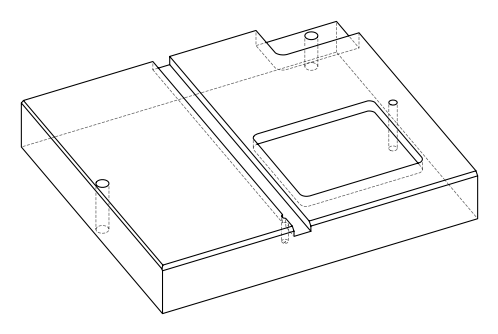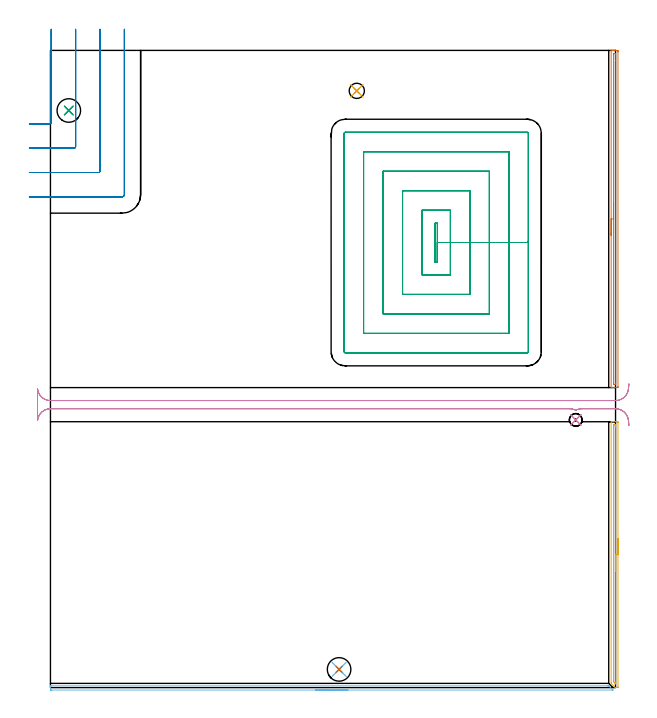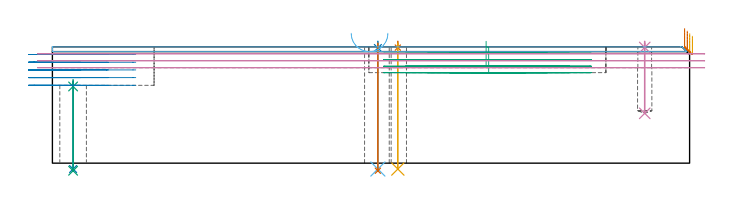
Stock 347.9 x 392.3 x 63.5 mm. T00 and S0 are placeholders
(PLAN: 16 operations, 8 tool changes, 34 min)
(1 SPOT_DRILL | STEP1HOLE | NXT0321_9005460120000 | 0.03 min | 1 mm3)
(2 SPOT_DRILL_1 | STEP1HOLE_1 | NXT0321_9005460120000 | 0.03 min | 3 mm3)
(3 SPOT_DRILL_2 | STEP1HOLE_2 | NXT0321_9005460120000 | 0.03 min | 2283 mm3)
(4 SPOT_DRILL_3 | STEP1POCKET | NXT0321_9005460120000 | 0.03 min | 0 mm3)
(5 DRILL_THROUGH_HOLE_INTO_CENTER | STEP1HOLE | NXT0301_065 | 0.28 min | 4384 mm3)
(6 DRILL_THROUGH_HOLE_INTO_CENTER_1 | STEP1HOLE_1 | NXT0301_065 | 0.28 min | 4383 mm3)
(7 DRILL_TO_ENLARGE_THROUGH_HOLE | STEP1HOLE_1 | NXT0301_106 | 0.28 min | 6077 mm3)
(8 DRILL_THROUGH_HOLE_INTO_CENTER_2 | STEP1HOLE_2 | NXT0301_065 | 0.2 min | 2966 mm3)
(9 DRILL_TO_ENLARGE_THROUGH_HOLE_1 | STEP1HOLE_2 | NXT0301_106 | 0.2 min | 5215 mm3)
(10 DRILL_BLIND_HOLE_INTO_CENTER | STEP1POCKET | NXT0301_049 | 0.15 min | 1676 mm3)
(11 AREA_MILL | FG_CHAMFER_SURFACE | UGT0205_001 | 2.77 min | 1469 mm3)
(12 AREA_MILL_1 | FG_CHAMFER_SURFACE_1 | UGT0205_001 | 2.92 min | 1165 mm3)
(13 AREA_MILL_2 | FG_CHAMFER_SURFACE_2 | UGT0205_001 | 3.49 min | 1853 mm3)
(14 MILL_CORNER_NOTCH_RECTANGULAR | CORNER_NOTCH_RECTANGULAR | UGT0201_104 | Follow Part, ap 5, ae 75% | 5.15 min | 112739 mm3)
(15 MILL_RECTANGULAR_POCKET | POCKET_RECTANGULAR_STRAIGHT | UGT0201_010 | Follow Part, ap 4, ae 75% | 13.53 min | 276090 mm3)
(16 MILL_RECTANGULAR_SLOT | SLOT_RECTANGULAR | UGT0201_010 | Follow Part, ap 4, ae 75% | 4.66 min | 82855 mm3)
(TOOL NXT0321_9005460120000 | NC Spot Drill, 142deg, 12mm, Carbide, Uncoated | D12 PA142 FL30 Z2)
(TOOL NXT0301_065 | Carbide Drill 9.4mm [860.1-0940-075A1-MM 2214] | D9.4 PA140 FL98 Z2)
(TOOL NXT0301_106 | Carbide Drill 14.5mm [860.1-1450-073A1-MM 2214] | D14.5 PA140 FL83 Z2)
(TOOL NXT0301_049 | Carbide Drill 7.8mm [860.1-0780-039A1-MM 2214] | D7.8 PA140 FL53 Z2)
(TOOL UGT0205_001 | Chamfer Mill 20 x 3 x 45 deg. | D20 FL50 Z2)
(TOOL UGT0201_104 | End Mill 20 mm | D20 FL22 Z2)
(TOOL UGT0201_010 | End Mill 16 mm | D16 FL22 Z2)
(OP 1 SPOT_DRILL)
G17 G21 G94 G90
T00 M6
G54
G17 G0 G90 X188.6 Y367.4 S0 M3
G43 Z73.5 H0
G94 G81 G98 Z63.095 F250. R66.5
G80
M5
M2
(OP 2 SPOT_DRILL_1)
G17 G21 G94 G90
T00 M6
G54
G17 G0 G90 X177.7 Y11.2 S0 M3
G43 Z73.5 H0
G94 G81 G98 Z62.876 F250. R66.5
G80
M5
M2
(OP 3 SPOT_DRILL_2)
G17 G21 G94 G90
T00 M6
G54
G17 G0 G90 X11.3 Y355.3 S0 M3
G43 Z73.5 H0
G94 G81 G98 Z41.867 F250. R45.5
G80
M5
M2
(OP 4 SPOT_DRILL_3)
G17 G21 G94 G90
T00 M6
G54
G17 G0 G90 X323.4 Y164.8 S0 M3
G43 Z73.5 H0
G94 G81 G98 Z63.16 F250. R66.5
G80
M5
M2
(OP 5 DRILL_THROUGH_HOLE_INTO_CENTER)
G17 G21 G94 G90
T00 M6
G54
G17 G0 G90 X188.6 Y367.4 S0 M3
G43 Z73.5 H1
G94 G73 G98 Z-3.211 F250. Q8.339 R65.5
G80
M5
M2
(OP 6 DRILL_THROUGH_HOLE_INTO_CENTER_1)
G17 G21 G94 G90
T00 M6
G54
G17 G0 G90 X177.7 Y11.2 S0 M3
G43 Z73.5 H1
G94 G73 G98 Z-3.211 F250. Q8.339 R65.5
G80
M5
M2
(OP 7 DRILL_TO_ENLARGE_THROUGH_HOLE)
G17 G21 G94 G90
T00 M6
G54
G17 G0 G90 X177.7 Y11.2 S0 M3
G43 Z73.5 H1
G94 G73 G98 Z-4.139 F250. Q13.528 R65.5
G80
M5
M2
(OP 8 DRILL_THROUGH_HOLE_INTO_CENTER_2)
G17 G21 G94 G90
T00 M6
G54
G17 G0 G90 X11.3 Y355.3 S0 M3
G43 Z73.5 H1
G94 G73 G98 Z-3.211 F250. Q9.142 R44.5
G80
M5
M2
(OP 9 DRILL_TO_ENLARGE_THROUGH_HOLE_1)
G17 G21 G94 G90
T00 M6
G54
G17 G0 G90 X11.3 Y355.3 S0 M3
G43 Z73.5 H1
G94 G73 G98 Z-4.139 F250. Q11.66 R44.5
G80
M5
M2
(OP 10 DRILL_BLIND_HOLE_INTO_CENTER)
G17 G21 G94 G90
T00 M6
G54
G17 G0 G90 X323.4 Y164.8 S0 M3
G43 Z73.5 H1
G94 G81 G98 Z27.2 F250. R65.5
G80
M5
M2
(OP 11 AREA_MILL)
G17 G21 G94 G90
T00 M6
G54
G17 G0 G90 X349.4 Y91.85 S1061 M3
G43 Z73.5 H0
Z69.3
G94 G1 Y91.812 Z68.428 F250.
Y91.698 Z67.564
Y91.509 Z66.712
Y91.247 Z65.88
Y90.913 Z65.074
Y90.51 Z64.3
Y90.042 Z63.564
Y89.51 Z62.872
Y88.921 Z62.229
Y88.278 Z61.64
Y87.586 Z61.109
Y86.85 Z60.64
Y86.076 Z60.237
Y85.27 Z59.903
Y84.438 Z59.641
Y83.587 Z59.452
Y82.722 Z59.338
Y81.85 Z59.3
Y0.43
X349.397 Y0.163 Z59.303
X349.391 Y0.003 Z59.305
X349.368 Y0. Z59.328
X349.049 Z59.646
X348.056 Z60.643
X347.795 Y0.01 Z60.902
X347.737 Y0.064 Z60.961
X347.636 Y0.163 Z61.062
X347.3 Y0.499 Z61.398
X345.36 Y2.44 Z63.339
X345.202 Y2.605 Z63.488
X345.2 Y3.287 Z63.5
Y163.537
X345.202 Y163.69 Z63.488
X345.327 Y163.698 Z63.365
X345.457 Y163.7 Z63.242
X345.786 Z62.913
X346.426 Z62.269
X347.62 Z61.077
X348.174 Z60.52
X348.771 Z59.924
X349.049 Y163.697 Z59.646
X349.392 Y163.69 Z59.303
X349.397 Y163.446 Z59.3
X349.4 Y163.09
Y81.85
X347.986 Z60.714
Y3.288
X347.984 Y2.59 Z60.716
X347.981 Y2.395 Z60.719
X347.979 Y2.295 Z60.721
X347.949 Y2.312 Z60.751
X347.859 Y2.395 Z60.841
X347.3 Y2.951 Z61.4
X346.966 Y3.288 Z61.734
X346.621 Y3.643 Z62.079
X346.616 Y3.986 Z62.084
X346.615 Y4.181 Z62.085
X346.614 Y4.881 Z62.086
X346.615 Y161.112 Z62.085
X346.616 Y161.305 Z62.084
X346.62 Y161.654 Z62.08
X346.621 Y161.689 Z62.079
X346.681 Y161.693 Z62.019
X346.784 Y161.697 Z61.916
X346.913 Y161.7 Z61.787
X347.3 Z61.4
X347.788 Y161.699 Z60.912
X347.935 Y161.693 Z60.765
X347.962 Y161.69 Z60.738
X347.979 Y161.682 Z60.721
X347.981 Y161.651 Z60.719
X347.984 Y161.499 Z60.716
X347.985 Y161.305 Z60.715
X347.986 Y160.605 Z60.714
Y81.85
Y80.978 Z60.752
Y80.114 Z60.866
Y79.262 Z61.055
Y78.43 Z61.317
Y77.624 Z61.651
Y76.85 Z62.054
Y76.114 Z62.523
Y75.422 Z63.054
Y74.779 Z63.643
Y74.19 Z64.286
Y73.659 Z64.979
Y73.19 Z65.714
Y72.787 Z66.488
Y72.453 Z67.294
Y72.191 Z68.126
Y72.002 Z68.978
Y71.888 Z69.843
Y71.85 Z70.714
G0 Z73.5
M5
M2
(OP 12 AREA_MILL_1)
G17 G21 G94 G90
T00 M6
G54
G17 G0 G90 X183.15 Y-1.5 S1061 M3
G43 Z73.5 H0
Z70.9
G94 G1 X183.112 Z70.028 F250.
X182.998 Z69.163
X182.809 Z68.312
X182.547 Z67.48
X182.213 Z66.674
X181.81 Z65.9
X181.342 Z65.164
X180.81 Z64.472
X180.221 Z63.829
X179.578 Z63.239
X178.886 Z62.708
X178.15 Z62.24
X177.376 Z61.837
X176.57 Z61.503
X175.738 Z61.241
X174.887 Z61.052
X174.022 Z60.938
X173.15 Z60.9
X0.626
X0.392 Y-1.498 Z60.902
X0.003 Y-1.491 Z60.905
X0.001 Y-1.43 Z60.967
X0. Y-0.2 Z62.195
Y0.764 Z63.164
X0.01 Y1.098 Z63.489
X0.179 Y1.1 Z63.5
X342.992
X343.706 Y1.097 Z63.489
X343.886 Y0.914 Z63.313
X343.953 Y0.847 Z63.247
X346.197 Y-1.396 Z61.003
X346.27 Y-1.473 Z60.925
X346.283 Y-1.495 Z60.904
X346.27 Y-1.5 Z60.9
X173.15
X172.278 Z60.938
X171.414 Z61.052
X170.562 Z61.241
X169.73 Z61.503
X168.924 Z61.837
X168.15 Z62.24
X167.414 Z62.708
X166.722 Z63.239
X166.079 Z63.829
X165.49 Z64.472
X164.959 Z65.164
X164.49 Z65.9
X164.087 Z66.674
X163.753 Z67.48
X163.491 Z68.312
X163.302 Z69.163
X163.188 Z70.028
X163.15 Z70.9
G0 Z73.5
M5
M2
(OP 13 AREA_MILL_2)
G17 G21 G94 G90
T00 M6
G54
G17 G0 G90 X345.2 Y278.5 S1061 M3
G43 Z73.5 H0
G94 G1 Y278.538 Z72.628 F250.
Y278.652 Z71.763
Y278.841 Z70.912
Y279.103 Z70.08
Y279.437 Z69.274
Y279.84 Z68.5
Y280.308 Z67.764
Y280.84 Z67.072
Y281.429 Z66.429
Y282.072 Z65.839
Y282.764 Z65.308
Y283.5 Z64.84
Y284.274 Z64.437
Y285.08 Z64.103
Y285.912 Z63.841
Y286.763 Z63.652
Y287.628 Z63.538
Y288.5 Z63.5
Y392.129
X345.202 Y392.29 Z63.488
X345.333 Y392.298 Z63.359
X345.47 Y392.3 Z63.23
X345.755 Z62.945
X346.426 Z62.269
X347.635 Z61.061
X348.174 Z60.52
X348.779 Z59.916
X349.049 Y392.297 Z59.647
X349.392 Y392.29 Z59.303
X349.397 Y392.038 Z59.3
X349.4 Y391.682
Y391.323
Y185.318
X349.397 Y184.962
X349.392 Y184.71 Z59.303
X349.049 Y184.7 Z59.647
X348.779 Z59.916
X348.174 Z60.52
X347.635 Z61.061
X347.3 Z61.396
X346.761 Z61.935
X346.426 Z62.269
X345.469 Z63.23
X345.333 Y184.702 Z63.359
X345.202 Y184.71 Z63.488
X345.2 Y184.871 Z63.5
Y288.5
X346.614 Z62.086
Y389.702
X346.615 Y389.895 Z62.085
X346.619 Y390.245 Z62.081
X346.621 Y390.281 Z62.079
X346.667 Y390.29 Z62.033
X346.772 Y390.296 Z61.928
X346.904 Y390.299 Z61.796
X347.3 Y390.3 Z61.4
X347.779 Y390.299 Z60.921
X347.934 Y390.294 Z60.766
X347.963 Y390.29 Z60.737
X347.979 Y390.28 Z60.721
X347.981 Y390.246 Z60.719
X347.985 Y390.089 Z60.715
X347.986 Y386.054 Z60.714
Y187.298
X347.985 Y187.105 Z60.715
X347.981 Y186.755 Z60.719
X347.979 Y186.719 Z60.721
X347.933 Y186.71 Z60.767
X347.828 Y186.704 Z60.872
X347.695 Y186.701 Z61.005
X347.3 Y186.7 Z61.4
X346.821 Y186.701 Z61.879
X346.666 Y186.706 Z62.034
X346.637 Y186.71 Z62.063
X346.621 Y186.72 Z62.079
X346.619 Y186.754 Z62.081
X346.615 Y186.911 Z62.085
X346.614 Y190.952 Z62.086
Y288.5
Y289.372 Z62.124
Y290.236 Z62.238
Y291.088 Z62.427
Y291.92 Z62.689
Y292.726 Z63.023
Y293.5 Z63.426
Y294.236 Z63.894
Y294.928 Z64.425
Y295.571 Z65.015
Y296.16 Z65.658
Y296.691 Z66.35
Y297.16 Z67.086
Y297.563 Z67.86
Y297.897 Z68.666
Y298.159 Z69.498
Y298.348 Z70.349
Y298.462 Z71.214
Y298.5 Z72.086
G0 Z73.5
M5
M2
(OP 14 MILL_CORNER_NOTCH_RECTANGULAR)
G17 G21 G94 G90
T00 M6
G54
G17 G0 G90 X-13. Y347.1 S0 M3
G43 Z73.5 H0
Z59.3
G94 G1 X-10. F250.
X-0.495 F500.
G3 X0.5 Y348.095 R1.
G1 Y402.3
Y405.3 F250.
G0 Z73.5
X-13. Y332.1
Z59.3
G1 X-10.
X14.505 F500.
G3 X15.5 Y333.095 R1.
G1 Y402.3
Y405.3 F250.
G0 Z73.5
X-13. Y317.1
Z59.3
G1 X-10.
X29.505 F500.
G3 X30.5 Y318.095 R1.
G1 Y402.3
Y405.3 F250.
G0 Z73.5
X-13. Y302.1
Z59.3
G1 X-10.
X44. F500.
G3 X45.5 Y303.6 R1.5
G1 Y402.3
Y405.3 F250.
G0 Z73.5
X-13. Y347.1
Z55.1
G1 X-10.
X-0.495 F500.
G3 X0.5 Y348.095 R1.
G1 Y402.3
Y405.3 F250.
G0 Z73.5
X-13. Y332.1
Z55.1
G1 X-10.
X14.505 F500.
G3 X15.5 Y333.095 R1.
G1 Y402.3
Y405.3 F250.
G0 Z73.5
X-13. Y317.1
Z55.1
G1 X-10.
X29.505 F500.
G3 X30.5 Y318.095 R1.
G1 Y402.3
Y405.3 F250.
G0 Z73.5
X-13. Y302.1
Z55.1
G1 X-10.
X44. F500.
G3 X45.5 Y303.6 R1.5
G1 Y402.3
Y405.3 F250.
G0 Z73.5
X-13. Y347.1
Z50.9
G1 X-10.
X-0.495 F500.
G3 X0.5 Y348.095 R1.
G1 Y402.3
Y405.3 F250.
G0 Z73.5
X-13. Y332.1
Z50.9
G1 X-10.
X14.505 F500.
G3 X15.5 Y333.095 R1.
G1 Y402.3
Y405.3 F250.
G0 Z73.5
X-13. Y317.1
Z50.9
G1 X-10.
X29.505 F500.
G3 X30.5 Y318.095 R1.
G1 Y402.3
Y405.3 F250.
G0 Z73.5
X-13. Y302.1
Z50.9
G1 X-10.
X44. F500.
G3 X45.5 Y303.6 R1.5
G1 Y402.3
Y405.3 F250.
G0 Z73.5
X-13. Y347.1
Z46.7
G1 X-10.
X-0.495 F500.
G3 X0.5 Y348.095 R1.
G1 Y402.3
Y405.3 F250.
G0 Z73.5
X-13. Y332.1
Z46.7
G1 X-10.
X14.505 F500.
G3 X15.5 Y333.095 R1.
G1 Y402.3
Y405.3 F250.
G0 Z73.5
X-13. Y317.1
Z46.7
G1 X-10.
X29.505 F500.
G3 X30.5 Y318.095 R1.
G1 Y402.3
Y405.3 F250.
G0 Z73.5
X-13. Y302.1
Z46.7
G1 X-10.
X44. F500.
G3 X45.5 Y303.6 R1.5
G1 Y402.3
Y405.3 F250.
G0 Z73.5
X-13. Y347.1
Z42.5
G1 X-10.
X-0.495 F500.
G3 X0.5 Y348.095 R1.
G1 Y402.3
Y405.3 F250.
G0 Z73.5
X-13. Y332.1
Z42.5
G1 X-10.
X14.505 F500.
G3 X15.5 Y333.095 R1.
G1 Y402.3
Y405.3 F250.
G0 Z73.5
X-13. Y317.1
Z42.5
G1 X-10.
X29.505 F500.
G3 X30.5 Y318.095 R1.
G1 Y402.3
Y405.3 F250.
G0 Z73.5
X-13. Y302.1
Z42.5
G1 X-10.
X44. F500.
G3 X45.5 Y303.6 R1.5
G1 Y402.3
Y405.3 F250.
G0 Z73.5
M5
M2
(OP 15 MILL_RECTANGULAR_POCKET)
G17 G21 G94 G90
T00 M6
G54
G17 G0 G90 X236.8 Y273.152 S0 M3
G43 Z73.5 H0
Z66.5
G94 G1 Y262.1 Z63.539 F250.
X238.2 Z63.164
Y274. Z59.975
Y285.9 F500.
X236.8
Y262.1
X238.2
Y274.
X246.2
Y293.9
X228.8
Y254.1
X246.2
Y274.
X258.2
Y305.9
X216.8
Y242.1
X258.2
Y274.
X270.2
Y317.9
X204.8
Y230.1
X270.2
Y274.
X282.2
Y329.9
X192.8
Y218.1
X282.2
Y274.
X294.2
Y341.2
G3 X293.5 Y341.9 R0.7
G1 X181.5
G3 X180.8 Y341.2 R0.7
G1 Y206.8
G3 X181.5 Y206.1 R0.7
G1 X293.5
G3 X294.2 Y206.8 R0.7
G1 Y274.
Y275.
G0 X236.8 Y273.152 Z62.975
G1 Y262.1 Z60.014 F250.
X238.2 Z59.639
Y274. Z56.45
Y285.9 F500.
X236.8
Y262.1
X238.2
Y274.
X246.2
Y293.9
X228.8
Y254.1
X246.2
Y274.
X258.2
Y305.9
X216.8
Y242.1
X258.2
Y274.
X270.2
Y317.9
X204.8
Y230.1
X270.2
Y274.
X282.2
Y329.9
X192.8
Y218.1
X282.2
Y274.
X294.2
Y341.2
G3 X293.5 Y341.9 R0.7
G1 X181.5
G3 X180.8 Y341.2 R0.7
G1 Y206.8
G3 X181.5 Y206.1 R0.7
G1 X293.5
G3 X294.2 Y206.8 R0.7
G1 Y274.
Y275.
G0 X236.8 Y273.152 Z59.45
G1 Y262.1 Z56.489 F250.
X238.2 Z56.114
Y274. Z52.925
Y285.9 F500.
X236.8
Y262.1
X238.2
Y274.
X246.2
Y293.9
X228.8
Y254.1
X246.2
Y274.
X258.2
Y305.9
X216.8
Y242.1
X258.2
Y274.
X270.2
Y317.9
X204.8
Y230.1
X270.2
Y274.
X282.2
Y329.9
X192.8
Y218.1
X282.2
Y274.
X294.2
Y341.2
G3 X293.5 Y341.9 R0.7
G1 X181.5
G3 X180.8 Y341.2 R0.7
G1 Y206.8
G3 X181.5 Y206.1 R0.7
G1 X293.5
G3 X294.2 Y206.8 R0.7
G1 Y274.
Y275.
G0 X236.8 Y273.152 Z55.925
G1 Y262.1 Z52.964 F250.
X238.2 Z52.589
Y274. Z49.4
Y285.9 F500.
X236.8
Y262.1
X238.2
Y274.
X246.2
Y293.9
X228.8
Y254.1
X246.2
Y274.
X258.2
Y305.9
X216.8
Y242.1
X258.2
Y274.
X270.2
Y317.9
X204.8
Y230.1
X270.2
Y274.
X282.2
Y329.9
X192.8
Y218.1
X282.2
Y274.
X294.2
Y341.2
G3 X293.5 Y341.9 R0.7
G1 X181.5
G3 X180.8 Y341.2 R0.7
G1 Y206.8
G3 X181.5 Y206.1 R0.7
G1 X293.5
G3 X294.2 Y206.8 R0.7
G1 Y274.
Y275.
G0 Z73.5
M5
M2
(OP 16 MILL_RECTANGULAR_SLOT)
G17 G21 G94 G90
T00 M6
G54
G17 G0 G90 X356.156 Y186.9 S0 M3
G43 Z73.5 H0
Z59.7
G94 G1 X355.861 Y183.914 F250.
G2 X347.9 Y176.7 R8. F500.
G1 X0.
G2 X-7.97 Y184.008 R8.
G1 X-8.
Y164.392
X-7.97
G2 X0. Y171.7 R8.
G1 X319.606
G2 X323.4 Y170.743 R8.
X327.194 Y171.7 R8.
G1 X347.9
G2 X355.861 Y164.487 R8.
G1 X356.156 Y161.502 F250.
G0 X356.13 Y186.997 Z55.9
G1 X355.87 Y184.008
G2 X347.9 Y176.7 R8. F500.
G1 X0.
G2 X-7.97 Y184.008 R8.
G1 X-8.
Y164.392
X-7.97
G2 X0. Y171.7 R8.
G1 X319.606
G2 X323.4 Y170.743 R8.
X327.194 Y171.7 R8.
G1 X347.9
G2 X355.87 Y164.392 R8.
G1 X356.13 Y161.403 F250.
G0 Y186.997 Z52.1
G1 X355.87 Y184.008
G2 X347.9 Y176.7 R8. F500.
G1 X0.
G2 X-7.97 Y184.008 R8.
G1 X-8.
Y164.392
X-7.97
G2 X0. Y171.7 R8.
G1 X319.606
G2 X323.4 Y170.743 R8.
X327.194 Y171.7 R8.
G1 X347.9
G2 X355.87 Y164.392 R8.
G1 X356.13 Y161.403 F250.
G0 Z73.5
M5
M2
